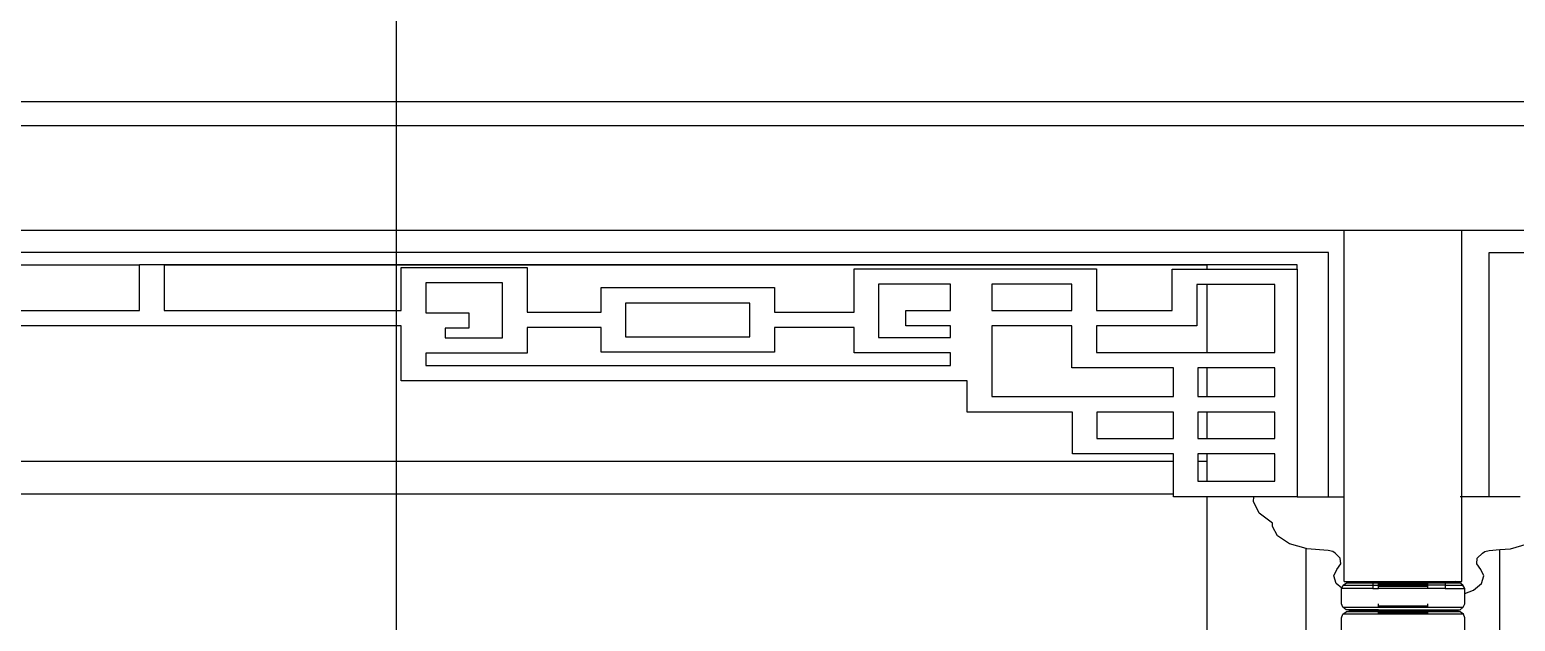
# Model space of a CAD drawing. Extents: x -24961 to 905641, y -154323 to 635957.
# Drawn here: x 412230 to 414500, y -112466 to -111562 of the extents above; entities that cross this region are included whole.
import ezdxf

# ---------------------------------------------------------------- set-up
doc = ezdxf.new("R2010")
doc.units = 0
doc.header["$LTSCALE"] = 1000
doc.header["$MEASUREMENT"] = 0
doc.layers.add('DIM_IDEN', color=3, linetype='Continuous')
doc.layers.add('DOTE', color=1, linetype='Continuous')

msp = doc.modelspace()

# ---------------------------------------------------------------- linework, layer by layer
for p, q in [((406028.2, -111708.5), (431128.2, -111708.5)), ((412212.2, -111868.5), (414238.2, -111868.5)), ((414238.2, -112276.1), (414238.2, -111868.5)), ((414238.2, -111868.5), (414418.2, -111868.5)), ((414418.2, -112276.1), (414418.2, -111868.5)), ((414418.2, -111868.5), (416444.2, -111868.5)), ((414214.3, -111902.6), (412212.2, -111902.6)), ((414214.3, -112276.1), (414214.3, -111902.6)), ((414459.5, -111902.6), (416444.2, -111902.6)), ((414459.5, -112276.1), (414459.5, -111902.6)), ((412397.7, -111921.9), (412026.6, -111921.9)), ((412212.2, -111921.4), (412397.7, -111921.4)), ((412397.7, -111921.9), (412397.7, -111921.4)), ((412435.3, -111921.4), (412397.7, -111921.4)), ((412397.7, -111991.3), (412397.7, -111921.9)), ((412435.3, -111921.4), (412435.3, -111921.9)), ((414028.2, -111921.4), (412435.3, -111921.4)), ((414028.2, -111921.9), (412435.3, -111921.9)), ((412435.3, -111921.9), (412435.3, -111991.3)), ((412797.5, -111925.5), (412989.6, -111925.5)), ((412797.5, -111991.3), (412797.5, -111925.5)), ((412989.6, -111925.5), (412989.6, -111994.1)), ((413489.3, -111927.7), (413859.6, -111927.7)), ((413489.3, -111994.1), (413489.3, -111927.7)), ((413859.6, -111927.7), (413859.6, -111991.2)), ((413975.3, -111991.2), (413975.3, -111928.2)), ((413975.3, -111928.2), (414028.2, -111928.2)), ((414028.2, -111921.4), (414028.2, -111921.9)), ((414166.3, -111921.4), (414028.2, -111921.4)), ((414028.2, -111921.9), (414028.2, -111928.2)), ((414028.2, -111928.2), (414166.3, -111928.2)), ((414166.3, -111928.2), (414166.3, -111921.4)), ((414166.3, -111928.2), (414166.3, -112276.1)), ((412835, -111948.9), (412835, -111994.9)), ((412952.1, -111948.9), (412835, -111948.9)), ((412952.1, -112033), (412952.1, -111948.9)), ((413526.8, -111951.1), (413526.8, -112032.4)), ((413636.6, -111951.1), (413526.8, -111951.1)), ((413636.6, -111991.2), (413636.6, -111951.1)), ((413699.9, -111951.1), (413699.9, -111991.2)), ((413822.1, -111951.1), (413699.9, -111951.1)), ((413822.1, -111991.2), (413822.1, -111951.1)), ((414012.8, -111951.7), (414012.8, -112014.6)), ((414028.2, -111951.7), (414012.8, -111951.7)), ((414028.2, -111951.7), (414028.2, -112055.6)), ((414132.3, -111951.7), (414028.2, -111951.7)), ((414132.3, -112055.6), (414132.3, -111951.7)), ((413102.7, -111956.4), (413367.6, -111956.4)), ((413102.7, -111994.1), (413102.7, -111956.4)), ((413367.6, -111956.4), (413367.6, -111994.1)), ((412212.2, -111991.3), (412397.7, -111991.3)), ((412435.3, -111991.3), (412797.5, -111991.3)), ((412835, -111994.9), (412900.7, -111994.9)), ((412900.7, -111994.9), (412900.7, -112018.3)), ((412989.6, -111994.1), (413102.7, -111994.1)), ((413140.3, -111979.9), (413140.3, -112031.7)), ((413330, -111979.9), (413140.3, -111979.9)), ((413330, -112031.7), (413330, -111979.9)), ((413367.6, -111994.1), (413489.3, -111994.1)), ((413568.3, -111991.2), (413636.6, -111991.2)), ((413568.3, -112014.6), (413568.3, -111991.2)), ((413699.9, -111991.2), (413822.1, -111991.2)), ((413859.6, -111991.2), (413975.3, -111991.2)), ((412797.5, -112014.8), (412212.2, -112014.8)), ((412797.5, -112098.6), (412797.5, -112014.8)), ((412864.7, -112018.3), (412864.7, -112033)), ((412900.7, -112018.3), (412864.7, -112018.3)), ((412989.6, -112017.5), (412989.6, -112056.5)), ((413102.7, -112017.5), (412989.6, -112017.5)), ((413102.7, -112055.2), (413102.7, -112017.5)), ((413367.6, -112017.5), (413367.6, -112055.2)), ((413489.3, -112017.5), (413367.6, -112017.5)), ((413489.3, -112055.8), (413489.3, -112017.5)), ((413636.6, -112014.6), (413568.3, -112014.6)), ((413636.6, -112032.4), (413636.6, -112014.6)), ((413699.9, -112014.6), (413699.9, -112123)), ((413822.1, -112014.6), (413699.9, -112014.6)), ((413822.1, -112079), (413822.1, -112014.6)), ((413859.6, -112014.6), (413859.6, -112055.6)), ((414012.8, -112014.6), (413859.6, -112014.6)), ((412864.7, -112033), (412952.1, -112033)), ((413140.3, -112031.7), (413330, -112031.7)), ((413526.8, -112032.4), (413636.6, -112032.4)), ((412835, -112056.5), (412835, -112075.2)), ((412989.6, -112056.5), (412835, -112056.5)), ((413367.6, -112055.2), (413102.7, -112055.2)), ((413636.6, -112055.8), (413489.3, -112055.8)), ((413636.6, -112075.2), (413636.6, -112055.8)), ((413859.6, -112055.6), (414028.2, -112055.6)), ((414028.2, -112055.6), (414132.3, -112055.6)), ((412835, -112075.2), (413636.6, -112075.2)), ((413977.2, -112079), (413822.1, -112079)), ((413977.2, -112123), (413977.2, -112079)), ((414014.8, -112079), (414014.8, -112123)), ((414028.2, -112079), (414014.8, -112079)), ((414028.2, -112079), (414028.2, -112123)), ((414132.3, -112079), (414028.2, -112079)), ((414132.3, -112123), (414132.3, -112079)), ((413662.3, -112098.6), (412797.5, -112098.6)), ((413662.3, -112146.5), (413662.3, -112098.6)), ((413699.9, -112123), (413977.2, -112123)), ((414014.8, -112123), (414028.2, -112123)), ((414028.2, -112123), (414132.3, -112123)), ((413823, -112146.5), (413662.3, -112146.5)), ((413823, -112210.6), (413823, -112146.5)), ((413860.5, -112146.5), (413860.5, -112187.1)), ((413977.2, -112146.5), (413860.5, -112146.5)), ((413977.2, -112187.1), (413977.2, -112146.5)), ((414014.8, -112146.5), (414014.8, -112187.1)), ((414028.2, -112146.5), (414014.8, -112146.5)), ((414028.2, -112146.5), (414028.2, -112187.1)), ((414132.3, -112146.5), (414028.2, -112146.5)), ((414132.3, -112187.1), (414132.3, -112146.5)), ((413860.5, -112187.1), (413977.2, -112187.1)), ((414014.8, -112187.1), (414028.2, -112187.1)), ((414028.2, -112187.1), (414132.3, -112187.1)), ((413977.2, -112221.9), (410447.1, -112221.9)), ((413977.2, -112210.6), (413823, -112210.6)), ((413977.2, -112221.9), (413977.2, -112210.6)), ((413977.2, -112271.9), (413977.2, -112221.9)), ((414014.8, -112210.6), (414014.8, -112221.9)), ((414028.2, -112210.6), (414014.8, -112210.6)), ((414028.2, -112221.9), (414014.8, -112221.9)), ((414014.8, -112221.9), (414014.8, -112252.3)), ((414132.3, -112210.6), (414028.2, -112210.6)), ((414028.2, -112210.6), (414028.2, -112221.9)), ((414028.2, -112221.9), (414028.2, -112252.3)), ((414132.3, -112252.3), (414132.3, -112210.6)), ((414014.8, -112252.3), (414028.2, -112252.3)), ((414028.2, -112252.3), (414132.3, -112252.3)), ((413977.2, -112271.9), (410447.1, -112271.9)), ((413977.2, -112276.1), (413977.2, -112271.9)), ((414028.2, -112276.1), (413977.2, -112276.1)), ((414028.2, -112276.1), (414028.2, -114299.3)), ((414100, -112276.1), (414028.2, -112276.1)), ((414099.8, -112283.4), (414100, -112276.1)), ((414108.2, -112301.1), (414099.8, -112283.4)), ((414166.3, -112276.1), (414100, -112276.1)), ((414166.3, -112276.1), (414214.3, -112276.1)), ((414214.3, -112276.1), (414238.2, -112276.1)), ((414238.2, -112405.6), (414238.2, -112276.1)), ((414418.2, -112276.1), (414415.2, -112276.1)), ((414459.5, -112276.1), (414418.2, -112276.1)), ((414418.2, -112405.6), (414418.2, -112276.1)), ((414507.1, -112276.1), (414459.5, -112276.1)), ((414128.7, -112316.4), (414108.2, -112301.1)), ((414128.5, -112321.4), (414128.7, -112316.4)), ((414136.2, -112336), (414128.5, -112321.4)), ((414154.7, -112348), (414136.2, -112336)), ((414180.3, -112355.3), (414154.7, -112348)), ((414180.3, -112898.1), (414180.3, -112355.3)), ((414181.2, -112355.6), (414180.3, -112355.3)), ((414213.9, -112358.1), (414181.2, -112355.6)), ((414220.6, -112359.7), (414213.9, -112358.1)), ((414224.5, -112362), (414220.6, -112359.7)), ((414449.3, -112362), (414453.2, -112359.7)), ((414453.2, -112359.7), (414459.8, -112358.1)), ((414459.8, -112358.1), (414476.2, -112356.8)), ((414476.2, -112356.8), (414492.2, -112355.6)), ((414476.2, -112898.1), (414476.2, -112356.8)), ((414492.2, -112355.6), (414518.5, -112348)), ((414232.3, -112369.9), (414224.5, -112362)), ((414226.8, -112387), (414233, -112378.7)), ((414233, -112378.7), (414232.3, -112369.9)), ((414440.8, -112378.7), (414441.6, -112369.9)), ((414447.1, -112387), (414440.8, -112378.7)), ((414441.6, -112369.9), (414449.3, -112362)), ((414222.2, -112396.7), (414226.8, -112387)), ((414225.7, -112408.5), (414222.2, -112396.7)), ((414238.2, -112405.6), (414248.3, -112405.6)), ((414241.7, -112407.6), (414248.3, -112405.6)), ((414248.3, -112405.6), (414408.2, -112405.6)), ((414414.7, -112407.6), (414408.2, -112405.6)), ((414408.2, -112405.6), (414418.2, -112405.6)), ((414451.6, -112396.7), (414447.1, -112387)), ((414448.2, -112408.5), (414451.6, -112396.7)), ((414234.4, -112415.7), (414225.7, -112408.5)), ((414234.2, -112416.1), (414234.4, -112415.7)), ((414234.2, -112439.7), (414234.2, -112416.1)), ((414234.9, -112416.1), (414234.2, -112416.1)), ((414234.4, -112415.7), (414236.8, -112411.2)), ((414234.9, -112416.1), (414234.4, -112415.7)), ((414281.8, -112416.1), (414234.9, -112416.1)), ((414236.8, -112411.2), (414241.7, -112407.6)), ((414236.8, -112411.2), (414281.8, -112411.2)), ((414241.7, -112407.6), (414281.8, -112407.6)), ((414281.8, -112407.6), (414281.8, -112411.2)), ((414281.8, -112407.6), (414290.7, -112407.6)), ((414281.8, -112411.2), (414281.8, -112416.1)), ((414281.8, -112411.2), (414290.7, -112411.2)), ((414281.8, -112416.1), (414290.7, -112416.1)), ((414290.7, -112410.1), (414290.7, -112407.6)), ((414290.7, -112407.6), (414365.7, -112407.6)), ((414365.7, -112410.1), (414290.7, -112410.1)), ((414290.7, -112410.5), (414290.7, -112410.1)), ((414365.7, -112410.5), (414290.7, -112410.5)), ((414290.7, -112411.2), (414290.7, -112410.5)), ((414290.7, -112411.7), (414290.7, -112411.2)), ((414365.7, -112411.2), (414290.7, -112411.2)), ((414365.7, -112411.7), (414290.7, -112411.7)), ((414290.7, -112413.4), (414290.7, -112411.7)), ((414365.7, -112413.4), (414290.7, -112413.4)), ((414290.7, -112416.1), (414290.7, -112413.4)), ((414365.7, -112416.1), (414290.7, -112416.1)), ((414365.7, -112407.6), (414365.7, -112410.1)), ((414365.7, -112407.6), (414392.5, -112407.6)), ((414365.7, -112410.1), (414365.7, -112410.5)), ((414365.7, -112410.5), (414365.7, -112411.2)), ((414365.7, -112411.2), (414365.7, -112411.7)), ((414392.5, -112411.2), (414365.7, -112411.2)), ((414365.7, -112411.7), (414365.7, -112413.4)), ((414365.7, -112413.4), (414365.7, -112416.1)), ((414392.5, -112416.1), (414365.7, -112416.1)), ((414392.5, -112407.6), (414392.5, -112411.2)), ((414392.5, -112407.6), (414414.7, -112407.6)), ((414392.5, -112411.2), (414392.5, -112416.1)), ((414392.5, -112411.2), (414419.7, -112411.2)), ((414392.5, -112416.1), (414422.3, -112416.1)), ((414419.7, -112411.2), (414414.7, -112407.6)), ((414422.3, -112416.1), (414419.7, -112411.2)), ((414422.3, -112423.7), (414422.3, -112416.1)), ((414422.3, -112423.7), (414435.7, -112418.8)), ((414422.3, -112439.7), (414422.3, -112423.7)), ((414435.7, -112418.8), (414448.2, -112408.5)), ((414236.3, -112444.9), (414234.2, -112439.7)), ((414236.2, -112455.7), (414241.3, -112451.9)), ((414241.3, -112448.7), (414236.3, -112444.9)), ((414236.3, -112444.9), (414290.7, -112444.9)), ((414248.3, -112450.4), (414241.3, -112448.7)), ((414290.7, -112448.7), (414241.3, -112448.7)), ((414241.3, -112451.9), (414248.3, -112450.4)), ((414290.7, -112451.9), (414241.3, -112451.9)), ((414290.7, -112450.4), (414248.3, -112450.4)), ((414290.7, -112443.2), (414290.7, -112439.7)), ((414365.7, -112443.2), (414290.7, -112443.2)), ((414290.7, -112444.9), (414290.7, -112443.2)), ((414290.7, -112444.9), (414365.7, -112444.9)), ((414290.7, -112450.4), (414290.7, -112448.7)), ((414290.7, -112448.7), (414365.7, -112448.7)), ((414290.7, -112451.9), (414290.7, -112450.4)), ((414365.7, -112450.4), (414290.7, -112450.4)), ((414290.7, -112453.5), (414290.7, -112451.9)), ((414365.7, -112451.9), (414290.7, -112451.9)), ((414365.7, -112439.7), (414365.7, -112443.2)), ((414365.7, -112443.2), (414365.7, -112444.9)), ((414365.7, -112444.9), (414420.2, -112444.9)), ((414365.7, -112448.7), (414365.7, -112450.4)), ((414365.7, -112448.7), (414415.2, -112448.7)), ((414365.7, -112450.4), (414365.7, -112451.9)), ((414408.2, -112450.4), (414365.7, -112450.4)), ((414365.7, -112451.9), (414365.7, -112453.5)), ((414415.2, -112451.9), (414365.7, -112451.9)), ((414408.2, -112450.4), (414415.2, -112448.7)), ((414415.2, -112451.9), (414408.2, -112450.4)), ((414415.2, -112448.7), (414420.2, -112444.9)), ((414420.3, -112455.7), (414415.2, -112451.9)), ((414420.2, -112444.9), (414422.3, -112439.7)), ((414234.2, -112460.9), (414236.2, -112455.7)), ((414234.2, -112484.6), (414234.2, -112460.9)), ((414290.7, -112455.7), (414236.2, -112455.7)), ((414365.7, -112453.5), (414290.7, -112453.5)), ((414290.7, -112455.7), (414290.7, -112453.5)), ((414365.7, -112455.7), (414290.7, -112455.7)), ((414365.7, -112453.5), (414365.7, -112455.7)), ((414420.3, -112455.7), (414365.7, -112455.7)), ((414422.3, -112460.9), (414420.3, -112455.7)), ((414422.3, -112484.6), (414422.3, -112460.9))]:
    msp.add_line(p, q)
at = {"layer": 'DIM_IDEN', "linetype": 'Continuous'}
msp.add_line((412789.5, -102691.7), (412789.5, -121686.2), dxfattribs=at)
at = {"layer": 'DOTE'}
msp.add_line((392103, -111671.9), (443041.3, -111671.9), dxfattribs=at)

doc.saveas('drawing.dxf')
